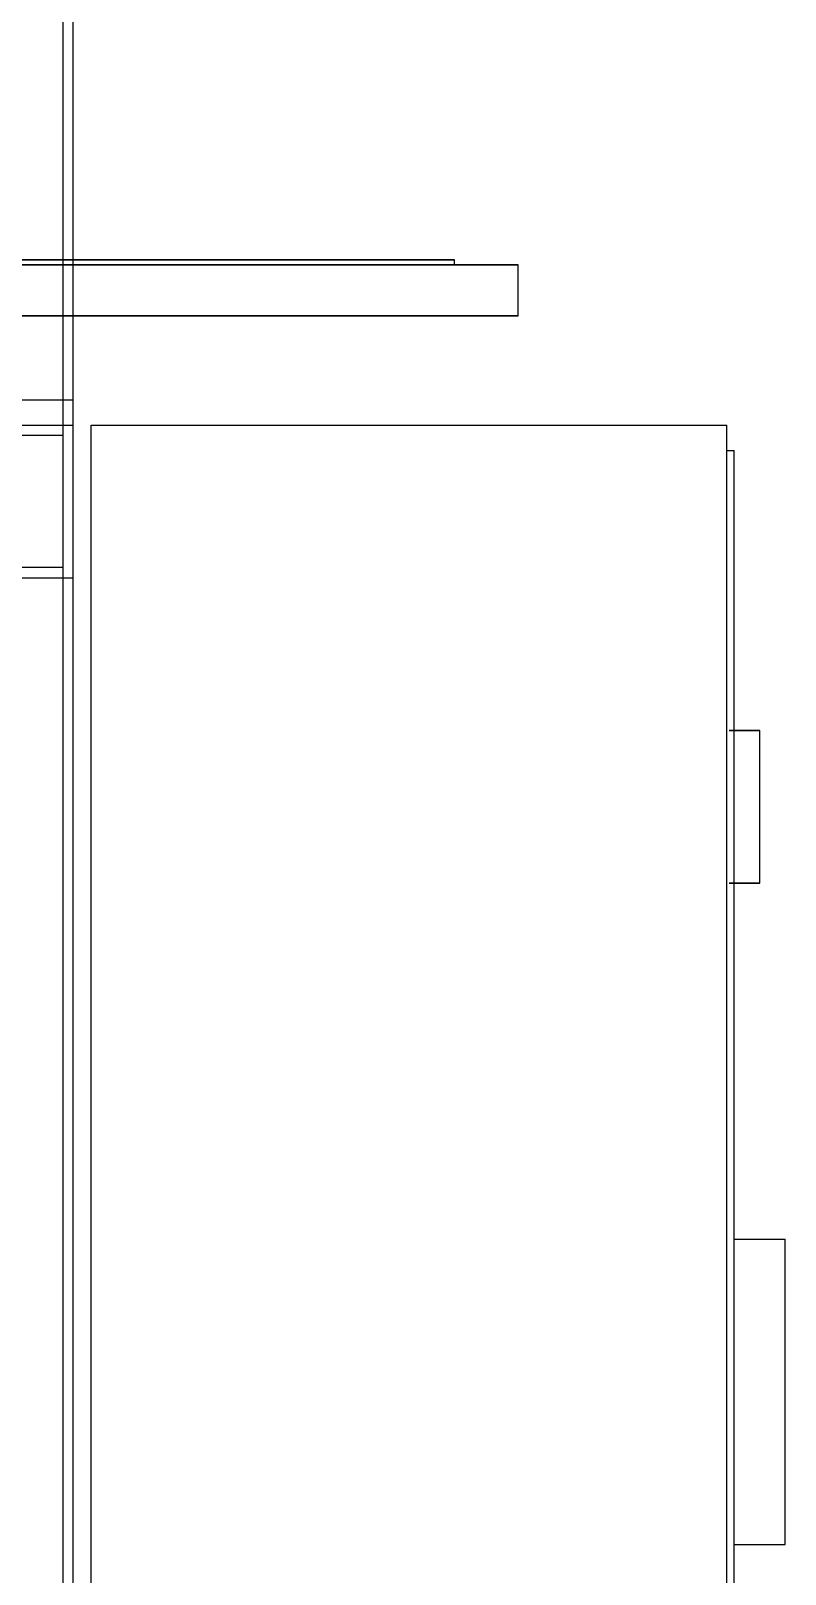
# Model space of a CAD drawing. Header units: millimetres. Extents: x -201 to 3037, y -406 to 3230.
# Drawn here: x 2733 to 3030, y 428 to 1035 of the extents above; entities that cross this region are included whole.
import ezdxf

# ---------------------------------------------------------------- set-up
doc = ezdxf.new("R2010")
doc.units = ezdxf.units.MM
doc.layers.add('HIDDEN', color=8, linetype='Continuous')
doc.layers.add('VISIBLE', color=7, linetype='Continuous')

msp = doc.modelspace()

# ---------------------------------------------------------------- linework, layer by layer
at = {"layer": 'HIDDEN'}
for points in [[(2746, 880), (2746, 1217)], [(2746, 880), (2746, 1217)], [(2750, 880), (2750, 1217)], [(2746, 880), (2746, 1157)], [(2746, 880), (2746, 1157)], [(2750, 880), (2750, 1157)], [(2750, 880), (2750, 1157)], [(2925, 943), (2911.84, 943), (2873.01, 943), (2810.46, 943), (2727.33, 943), (2627.79, 943), (2516.82, 943), (2400, 943), (2283.18, 943), (2172.21, 943), (2072.67, 943), (1989.54, 943), (1926.99, 943), (1888.16, 943), (1875, 943)], [(2900, 945), (2887.46, 945), (2850.48, 945), (2790.92, 945), (2711.74, 945), (2616.94, 945), (2511.26, 945), (2400, 945), (2288.74, 945), (2183.06, 945), (2088.26, 945), (2009.08, 945), (1949.52, 945), (1912.54, 945), (1900, 945)], [(2900, 943), (2887.46, 943), (2850.48, 943), (2790.92, 943), (2711.74, 943), (2616.94, 943), (2511.26, 943), (2400, 943), (2288.74, 943), (2183.06, 943), (2088.26, 943), (2009.08, 943), (1949.52, 943), (1912.54, 943), (1900, 943)], [(2400, 943), (2455.98, 943), (2511.26, 943), (2565.14, 943), (2616.94, 943), (2666.02, 943), (2711.74, 943), (2753.55, 943), (2790.92, 943), (2823.36, 943), (2850.48, 943), (2871.94, 943), (2887.46, 943), (2896.86, 943), (2900, 943)], [(2750, 923), (2750, 945)], [(2925, 923), (2911.84, 923), (2873.01, 923), (2810.46, 923), (2727.33, 923), (2627.79, 923), (2516.82, 923), (2400, 923), (2283.18, 923), (2172.21, 923), (2072.67, 923), (1989.54, 923), (1926.99, 923), (1888.16, 923), (1875, 923)], [(1800, 890), (2750, 890)], [(2070, 890), (2750, 890)], [(2750, 880), (2750, 890)], [(2750, 880), (2750, 890)], [(1800, 880), (2750, 880)], [(1800, 880), (2750, 880)], [(2690, 880), (2750, 880)], [(2690, 880), (2750, 880)], [(2690, 880), (2750, 880)], [(2690, 880), (2750, 880)], [(2690, 880), (2750, 880)], [(2690, 880), (2750, 880)], [(2690, 880), (2750, 880)], [(2690, 880), (2750, 880)], [(2694, 880), (2746, 880)], [(2694, 880), (2746, 880)], [(2694, 880), (2746, 880)], [(2694, 880), (2746, 880)], [(2694, 880), (2746, 880)], [(2694, 880), (2746, 880)], [(2694, 880), (2746, 880)], [(2694, 880), (2746, 880)], [(2746, 60), (2746, 880)], [(2746, 60), (2746, 880)], [(2746, 60), (2746, 880)], [(2746, 60), (2746, 880)], [(2750, 60), (2750, 880)], [(2750, 60), (2750, 880)], [(2750, 60), (2750, 880)], [(2750, 820), (2750, 880)], [(2750, 820), (2750, 880)], [(2757, 80), (2757, 880)], [(2757, 880), (3007, 880)], [(3007, 80), (3007, 880)], [(2746, 876), (2694, 876)], [(2746, 876), (2694, 876)], [(2746, 824), (2746, 876)], [(2746, 824), (2746, 876)], [(3007, 90), (3007, 870)], [(3007, 870), (3010, 870)], [(3007, 90), (3007, 870)], [(3010, 90), (3010, 870)], [(2690, 820), (2750, 820)], [(2690, 820), (2750, 820)], [(2746, 824), (2694, 824)], [(2746, 824), (2694, 824)], [(3020, 760), (3019.85, 760), (3019.41, 760), (3018.69, 760), (3017.74, 760), (3016.6, 760), (3015.34, 760), (3014, 760), (3012.66, 760), (3011.4, 760), (3010.26, 760), (3009.31, 760), (3008.59, 760), (3008.15, 760), (3008, 760)], [(3008, 760), (3008.01, 760), (3008.04, 760), (3008.1, 760), (3008.17, 760), (3008.27, 760), (3008.39, 760), (3008.52, 760), (3008.68, 760), (3008.86, 760), (3009.05, 760), (3009.26, 760), (3009.49, 760), (3009.74, 760), (3010, 760)], [(3020, 700), (3019.85, 700), (3019.41, 700), (3018.69, 700), (3017.74, 700), (3016.6, 700), (3015.34, 700), (3014, 700), (3012.66, 700), (3011.4, 700), (3010.26, 700), (3009.31, 700), (3008.59, 700), (3008.15, 700), (3008, 700)], [(3008, 700), (3008.01, 700), (3008.04, 700), (3008.1, 700), (3008.17, 700), (3008.27, 700), (3008.39, 700), (3008.52, 700), (3008.68, 700), (3008.86, 700), (3009.05, 700), (3009.26, 700), (3009.49, 700), (3009.74, 700), (3010, 700)], [(3010, 440), (3010, 560)], [(3010, 560), (3030, 560)], [(3010, 440), (3010, 560)], [(3030, 440), (3030, 560)], [(3010, 440), (3030, 440)]]:
    msp.add_lwpolyline(points, dxfattribs=at)
at = {"layer": 'VISIBLE'}
for points in [[(2750, 945), (2750, 1160)], [(2400, 945), (2455.98, 945), (2511.26, 945), (2565.14, 945), (2616.94, 945), (2666.02, 945), (2711.74, 945), (2753.55, 945), (2790.92, 945), (2823.36, 945), (2850.48, 945), (2871.94, 945), (2887.46, 945), (2896.86, 945), (2900, 945)], [(2400, 943), (2458.78, 943), (2516.82, 943), (2573.4, 943), (2627.79, 943), (2679.32, 943), (2727.33, 943), (2771.23, 943), (2810.46, 943), (2844.53, 943), (2873.01, 943), (2895.54, 943), (2911.84, 943), (2921.7, 943), (2925, 943)], [(2900, 943), (2900, 945)], [(2925, 923), (2925, 943)], [(2400, 923), (2458.78, 923), (2516.82, 923), (2573.4, 923), (2627.79, 923), (2679.32, 923), (2727.33, 923), (2771.23, 923), (2810.46, 923), (2844.53, 923), (2873.01, 923), (2895.54, 923), (2911.84, 923), (2921.7, 923), (2925, 923)], [(2750, 880), (2750, 923)], [(2730, 880), (2750, 880)], [(2730, 880), (2750, 880)], [(2750, 60), (2750, 880)], [(2757, 80), (2757, 880)], [(2757, 880), (3007, 880)], [(3007, 80), (3007, 880)], [(3007, 870), (3010, 870)], [(3010, 90), (3010, 870)], [(3010, 760), (3010.24, 760), (3010.49, 760), (3010.75, 760), (3011.01, 760), (3011.29, 760), (3011.57, 760), (3011.86, 760), (3012.15, 760), (3012.45, 760), (3012.76, 760), (3013.07, 760), (3013.38, 760), (3013.69, 760), (3014, 760)], [(3014, 760), (3014.67, 760), (3015.34, 760), (3015.98, 760), (3016.6, 760), (3017.19, 760), (3017.74, 760), (3018.24, 760), (3018.69, 760), (3019.08, 760), (3019.41, 760), (3019.66, 760), (3019.85, 760), (3019.96, 760), (3020, 760)], [(3020, 700), (3020, 760)], [(3010, 700), (3010.24, 700), (3010.49, 700), (3010.75, 700), (3011.01, 700), (3011.29, 700), (3011.57, 700), (3011.86, 700), (3012.15, 700), (3012.45, 700), (3012.76, 700), (3013.07, 700), (3013.38, 700), (3013.69, 700), (3014, 700)], [(3014, 700), (3014.67, 700), (3015.34, 700), (3015.98, 700), (3016.6, 700), (3017.19, 700), (3017.74, 700), (3018.24, 700), (3018.69, 700), (3019.08, 700), (3019.41, 700), (3019.66, 700), (3019.85, 700), (3019.96, 700), (3020, 700)], [(3010, 560), (3030, 560)], [(3030, 440), (3030, 560)], [(3010, 440), (3030, 440)]]:
    msp.add_lwpolyline(points, dxfattribs=at)

doc.saveas('drawing.dxf')
